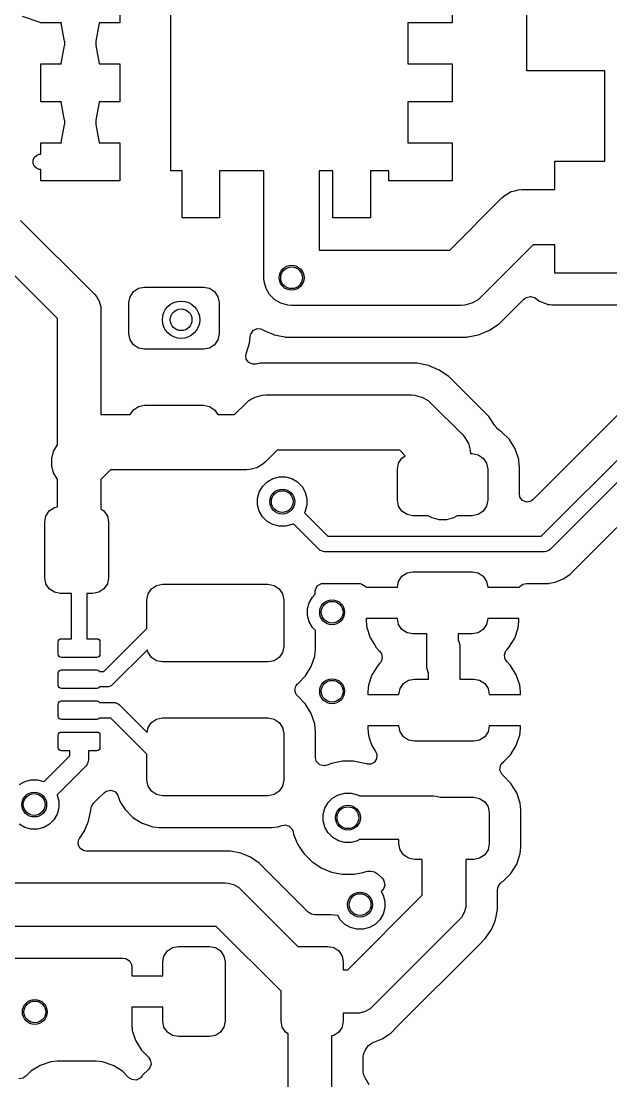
# Model space of a CAD drawing. Header units: inches. Extents: x -2.18 to 1.8, y 0.44 to 2.81.
# Drawn here: x 1.053 to 1.426, y 0.839 to 1.509 of the extents above; entities that cross this region are included whole.
import ezdxf

# ---------------------------------------------------------------- set-up
doc = ezdxf.new("R2010")
doc.units = ezdxf.units.IN
doc.header["$MEASUREMENT"] = 0
doc.layers.add('BLACK', color=250, linetype='CONTINUOUS')

msp = doc.modelspace()

# ---------------------------------------------------------------- linework, layer by layer
at = {"layer": 'BLACK', "linetype": 'CONTINUOUS'}
for p, q in [((1.14799, 1.41429), (1.14799, 1.57571)), ((1.37307, 1.4776), (1.37307, 1.5524)), ((1.11571, 1.53201), (1.11571, 1.50799)), ((1.32594, 1.53201), (1.32594, 1.50799)), ((1.06544, 1.50808), (1.0541, 1.51199)), ((1.06562, 1.50806), (1.06544, 1.50808)), ((1.06571, 1.50806), (1.06562, 1.50806)), ((1.06571, 1.50799), (1.06571, 1.50806)), ((1.07879, 1.50799), (1.06571, 1.50799)), ((1.07874, 1.50776), (1.07879, 1.50799)), ((1.08001, 1.50071), (1.07874, 1.50776)), ((1.10267, 1.50776), (1.10062, 1.49636)), ((1.11571, 1.50799), (1.10262, 1.50799)), ((1.10262, 1.50799), (1.10268, 1.50784)), ((1.10268, 1.50784), (1.10267, 1.50776)), ((1.32594, 1.50799), (1.29799, 1.50799)), ((1.29799, 1.50799), (1.29799, 1.48201)), ((1.0808, 1.49636), (1.08001, 1.50071)), ((1.08087, 1.49623), (1.0808, 1.49636)), ((1.08087, 1.49374), (1.08087, 1.49623)), ((1.10062, 1.49636), (1.10055, 1.49626)), ((1.10055, 1.49626), (1.10055, 1.49377)), ((1.07874, 1.48224), (1.0808, 1.49364)), ((1.0808, 1.49364), (1.08087, 1.49374)), ((1.10055, 1.49377), (1.10062, 1.49364)), ((1.10062, 1.49364), (1.10267, 1.48224)), ((1.06571, 1.45799), (1.06571, 1.48201)), ((1.06571, 1.48201), (1.0788, 1.48201)), ((1.07874, 1.48216), (1.07874, 1.48224)), ((1.0788, 1.48201), (1.07874, 1.48216)), ((1.10267, 1.48224), (1.10262, 1.48201)), ((1.10262, 1.48201), (1.11571, 1.48201)), ((1.11571, 1.48201), (1.11571, 1.45799)), ((1.29799, 1.48201), (1.32594, 1.48201)), ((1.32594, 1.48201), (1.32594, 1.45799)), ((1.4225, 1.4776), (1.37307, 1.4776)), ((1.4225, 1.42043), (1.4225, 1.4776)), ((1.07879, 1.45799), (1.06571, 1.45799)), ((1.07874, 1.45776), (1.07879, 1.45799)), ((1.08001, 1.45071), (1.07874, 1.45776)), ((1.10267, 1.45776), (1.10062, 1.44636)), ((1.11571, 1.45799), (1.10262, 1.45799)), ((1.10262, 1.45799), (1.10268, 1.45784)), ((1.10268, 1.45784), (1.10267, 1.45776)), ((1.32594, 1.45799), (1.29799, 1.45799)), ((1.29799, 1.45799), (1.29799, 1.43201)), ((1.0808, 1.44636), (1.08001, 1.45071)), ((1.07874, 1.43224), (1.0808, 1.44364)), ((1.08087, 1.44623), (1.0808, 1.44636)), ((1.0808, 1.44364), (1.08087, 1.44374)), ((1.08087, 1.44374), (1.08087, 1.44623)), ((1.10062, 1.44636), (1.10055, 1.44626)), ((1.10055, 1.44626), (1.10055, 1.44377)), ((1.10055, 1.44377), (1.10062, 1.44364)), ((1.10062, 1.44364), (1.10267, 1.43224)), ((1.06571, 1.42492), (1.06571, 1.43201)), ((1.06571, 1.43201), (1.0788, 1.43201)), ((1.07874, 1.43216), (1.07874, 1.43224)), ((1.0788, 1.43201), (1.07874, 1.43216)), ((1.10267, 1.43224), (1.10262, 1.43201)), ((1.10262, 1.43201), (1.11571, 1.43201)), ((1.11571, 1.43201), (1.11571, 1.40799)), ((1.29799, 1.43201), (1.32594, 1.43201)), ((1.32594, 1.43201), (1.32594, 1.40799)), ((1.06092, 1.42096), (1.06166, 1.42273)), ((1.06166, 1.42273), (1.06301, 1.42409)), ((1.06301, 1.42409), (1.06479, 1.42483)), ((1.06479, 1.42483), (1.06571, 1.42492)), ((1.06092, 1.41904), (1.06092, 1.42096)), ((1.06166, 1.41727), (1.06092, 1.41904)), ((1.06301, 1.41591), (1.06166, 1.41727)), ((1.06479, 1.41517), (1.06301, 1.41591)), ((1.06571, 1.41508), (1.06479, 1.41517)), ((1.06571, 1.40799), (1.06571, 1.41508)), ((1.39079, 1.4025), (1.39079, 1.42043)), ((1.39079, 1.42043), (1.4225, 1.42043)), ((1.15508, 1.41429), (1.14799, 1.41429)), ((1.15508, 1.38457), (1.15508, 1.41429)), ((1.20687, 1.41429), (1.1787, 1.41429)), ((1.1787, 1.41429), (1.1787, 1.38457)), ((1.20687, 1.34665), (1.20687, 1.41429)), ((1.25055, 1.41429), (1.24187, 1.41429)), ((1.24187, 1.41429), (1.24187, 1.36415)), ((1.25055, 1.38457), (1.25055, 1.41429)), ((1.28579, 1.41429), (1.27417, 1.41429)), ((1.27417, 1.41429), (1.27417, 1.38457)), ((1.28579, 1.40799), (1.28579, 1.41429)), ((1.11571, 1.40799), (1.06571, 1.40799)), ((1.32594, 1.40799), (1.28579, 1.40799)), ((1.3633, 1.40117), (1.36551, 1.40176)), ((1.36551, 1.40176), (1.36772, 1.40235)), ((1.36772, 1.40235), (1.37, 1.4025)), ((1.36772, 1.40235), (1.36772, 1.40235)), ((1.37, 1.4025), (1.39079, 1.4025)), ((1.3244, 1.36415), (1.35763, 1.39737)), ((1.35763, 1.39737), (1.35935, 1.39888)), ((1.35935, 1.39888), (1.3633, 1.40117)), ((1.35935, 1.39888), (1.35935, 1.39888)), ((1.05301, 1.38297), (1.09974, 1.33624)), ((1.1787, 1.38457), (1.15508, 1.38457)), ((1.27417, 1.38457), (1.25055, 1.38457)), ((1.24187, 1.36415), (1.3244, 1.36415)), ((1.37725, 1.3675), (1.34403, 1.33428)), ((1.39079, 1.3675), (1.37725, 1.3675)), ((1.39079, 1.34957), (1.39079, 1.3675)), ((1.07622, 1.32079), (1.03756, 1.35945)), ((1.48921, 1.34957), (1.39079, 1.34957)), ((1.20702, 1.34437), (1.20687, 1.34665)), ((1.2082, 1.33996), (1.20702, 1.34437)), ((1.09974, 1.33624), (1.10093, 1.33488)), ((1.10093, 1.33488), (1.10093, 1.33488)), ((1.10093, 1.33488), (1.10273, 1.33177)), ((1.12146, 1.33091), (1.12221, 1.33467)), ((1.12221, 1.33467), (1.12434, 1.33787)), ((1.12434, 1.33787), (1.12753, 1.34)), ((1.12753, 1.34), (1.1313, 1.34075)), ((1.1313, 1.34075), (1.1687, 1.34075)), ((1.1687, 1.34075), (1.17247, 1.34)), ((1.17247, 1.34), (1.17566, 1.33787)), ((1.17566, 1.33787), (1.17779, 1.33467)), ((1.17779, 1.33467), (1.17854, 1.33091)), ((1.21049, 1.336), (1.2082, 1.33996)), ((1.21372, 1.33277), (1.21049, 1.336)), ((1.37284, 1.33426), (1.37553, 1.33484)), ((1.37553, 1.33484), (1.37578, 1.33483)), ((1.37578, 1.33483), (1.37836, 1.33386)), ((1.10273, 1.33177), (1.10366, 1.32829)), ((1.10366, 1.32829), (1.10378, 1.3265)), ((1.12146, 1.31122), (1.12146, 1.33091)), ((1.17854, 1.33091), (1.17854, 1.31122)), ((1.21767, 1.33049), (1.21372, 1.33277)), ((1.22209, 1.3293), (1.21767, 1.33049)), ((1.22437, 1.32915), (1.22209, 1.3293)), ((1.33165, 1.32915), (1.22437, 1.32915)), ((1.33394, 1.3293), (1.33165, 1.32915)), ((1.33693, 1.3301), (1.33394, 1.3293)), ((1.33394, 1.3293), (1.33394, 1.3293)), ((1.33835, 1.33049), (1.33693, 1.3301)), ((1.34231, 1.33277), (1.33835, 1.33049)), ((1.34403, 1.33428), (1.34231, 1.33277)), ((1.34231, 1.33277), (1.34231, 1.33277)), ((1.35557, 1.31751), (1.37119, 1.33313)), ((1.37119, 1.33313), (1.3723, 1.33396)), ((1.3723, 1.33396), (1.37284, 1.33426)), ((1.37836, 1.33386), (1.38081, 1.33202)), ((1.38081, 1.33202), (1.38095, 1.33191)), ((1.38095, 1.33191), (1.38109, 1.33182)), ((1.38109, 1.33182), (1.38555, 1.33015)), ((1.38555, 1.33015), (1.38647, 1.32981)), ((1.38647, 1.32981), (1.38649, 1.3298)), ((1.38649, 1.3298), (1.38756, 1.32969)), ((1.38756, 1.32969), (1.38756, 1.32969)), ((1.38756, 1.32969), (1.38756, 1.32969)), ((1.38756, 1.32969), (1.38773, 1.32967)), ((1.38773, 1.32967), (1.38887, 1.32955)), ((1.38887, 1.32955), (1.38887, 1.32955)), ((1.38887, 1.32955), (1.38887, 1.32955)), ((1.38887, 1.32955), (1.38887, 1.32955)), ((1.38887, 1.32955), (1.49113, 1.32955)), ((1.10378, 1.3265), (1.10378, 1.2601)), ((1.07622, 1.24077), (1.07622, 1.32079)), ((1.20006, 1.31336), (1.20257, 1.31451)), ((1.20257, 1.31451), (1.20501, 1.31423)), ((1.20501, 1.31423), (1.20531, 1.31412)), ((1.34943, 1.3134), (1.35557, 1.31751)), ((1.12221, 1.30745), (1.12146, 1.31122)), ((1.17854, 1.31122), (1.17779, 1.30745)), ((1.19782, 1.30521), (1.19823, 1.30925)), ((1.19823, 1.30925), (1.19823, 1.30938)), ((1.19823, 1.30938), (1.19824, 1.30938)), ((1.19823, 1.30925), (1.19823, 1.30925)), ((1.19824, 1.30938), (1.19824, 1.30938)), ((1.19824, 1.30938), (1.19824, 1.30938)), ((1.19824, 1.30938), (1.19826, 1.30938)), ((1.19826, 1.30938), (1.19843, 1.31054)), ((1.19843, 1.31054), (1.19858, 1.31105)), ((1.19858, 1.31105), (1.20006, 1.31336)), ((1.20531, 1.31412), (1.20628, 1.31362)), ((1.20628, 1.31362), (1.2066, 1.3134)), ((1.2066, 1.3134), (1.2066, 1.3134)), ((1.2066, 1.3134), (1.2066, 1.3134)), ((1.2066, 1.3134), (1.2066, 1.3134)), ((1.2066, 1.3134), (1.2066, 1.3134)), ((1.2066, 1.3134), (1.2066, 1.3134)), ((1.2066, 1.3134), (1.20932, 1.31228)), ((1.20932, 1.31228), (1.21167, 1.3113)), ((1.21167, 1.3113), (1.21343, 1.31058)), ((1.21343, 1.31058), (1.22008, 1.30925)), ((1.22008, 1.30925), (1.22056, 1.30916)), ((1.22056, 1.30916), (1.22065, 1.30914)), ((1.22065, 1.30914), (1.22067, 1.30913)), ((1.22067, 1.30913), (1.33535, 1.30913)), ((1.33535, 1.30913), (1.33551, 1.30913)), ((1.33551, 1.30913), (1.33582, 1.30923)), ((1.33582, 1.30923), (1.3426, 1.31058)), ((1.3426, 1.31058), (1.34943, 1.3134)), ((1.12434, 1.30426), (1.12221, 1.30745)), ((1.12753, 1.30213), (1.12434, 1.30426)), ((1.1313, 1.30138), (1.12753, 1.30213)), ((1.1687, 1.30138), (1.1313, 1.30138)), ((1.17247, 1.30213), (1.1687, 1.30138)), ((1.17566, 1.30426), (1.17247, 1.30213)), ((1.17779, 1.30745), (1.17566, 1.30426)), ((1.19579, 1.29909), (1.19782, 1.30521)), ((1.19782, 1.30521), (1.19782, 1.30521)), ((1.19549, 1.29777), (1.19555, 1.2981)), ((1.19568, 1.29522), (1.19549, 1.29777)), ((1.19555, 1.2981), (1.19561, 1.29837)), ((1.19561, 1.29837), (1.19563, 1.29849)), ((1.19561, 1.29837), (1.19561, 1.29837)), ((1.19563, 1.29849), (1.19579, 1.29909)), ((1.19729, 1.29299), (1.19568, 1.29522)), ((1.19985, 1.29198), (1.19729, 1.29299)), ((1.20035, 1.29194), (1.19985, 1.29198)), ((1.20174, 1.29201), (1.20035, 1.29194)), ((1.20229, 1.29212), (1.20174, 1.29201)), ((1.20281, 1.29222), (1.20229, 1.29212)), ((1.20355, 1.29237), (1.20281, 1.29222)), ((1.2043, 1.29252), (1.20355, 1.29237)), ((1.21169, 1.29252), (1.2043, 1.29252)), ((1.2043, 1.29252), (1.2043, 1.29252)), ((1.3037, 1.29252), (1.21169, 1.29252)), ((1.31094, 1.29108), (1.3037, 1.29252)), ((1.3037, 1.29252), (1.3037, 1.29252)), ((1.3037, 1.29252), (1.3037, 1.29252)), ((1.31777, 1.28825), (1.31094, 1.29108)), ((1.31094, 1.29108), (1.31094, 1.29108)), ((1.32392, 1.28414), (1.31777, 1.28825)), ((1.31777, 1.28825), (1.31777, 1.28825)), ((1.34914, 1.25892), (1.32392, 1.28414)), ((1.32392, 1.28414), (1.32392, 1.28414)), ((1.18834, 1.2601), (1.19562, 1.26737)), ((1.19562, 1.26737), (1.19734, 1.26888)), ((1.19734, 1.26888), (1.19843, 1.26952)), ((1.19843, 1.26952), (1.2013, 1.27117)), ((1.2013, 1.27117), (1.20571, 1.27235)), ((1.20571, 1.27235), (1.20799, 1.2725)), ((1.20799, 1.2725), (1.3, 1.2725)), ((1.3, 1.2725), (1.30228, 1.27235)), ((1.30228, 1.27235), (1.30228, 1.27235)), ((1.30228, 1.27235), (1.30427, 1.27182)), ((1.30427, 1.27182), (1.3067, 1.27117)), ((1.3067, 1.27117), (1.31065, 1.26888)), ((1.31065, 1.26888), (1.31065, 1.26888)), ((1.31065, 1.26888), (1.31237, 1.26737)), ((1.31237, 1.26737), (1.33237, 1.24737)), ((1.12236, 1.2601), (1.12434, 1.26306)), ((1.12434, 1.26306), (1.12753, 1.2652)), ((1.12753, 1.2652), (1.1313, 1.26594)), ((1.1313, 1.26594), (1.1687, 1.26594)), ((1.1687, 1.26594), (1.17247, 1.2652)), ((1.17247, 1.2652), (1.17566, 1.26306)), ((1.17566, 1.26306), (1.17764, 1.2601)), ((1.4353, 1.26445), (1.37724, 1.20639)), ((1.10378, 1.2601), (1.12236, 1.2601)), ((1.17764, 1.2601), (1.18834, 1.2601)), ((1.35277, 1.25348), (1.34914, 1.25892)), ((1.34914, 1.25892), (1.34914, 1.25892)), ((1.34914, 1.25892), (1.34914, 1.25892)), ((1.34914, 1.25892), (1.34914, 1.25892)), ((1.33237, 1.24737), (1.33388, 1.24565)), ((1.35317, 1.2529), (1.35277, 1.25348)), ((1.35325, 1.25277), (1.35317, 1.2529)), ((1.35333, 1.25263), (1.35325, 1.25277)), ((1.35325, 1.25277), (1.35325, 1.25277)), ((1.35325, 1.25277), (1.35325, 1.25277)), ((1.35389, 1.25188), (1.35333, 1.25263)), ((1.35467, 1.25102), (1.35389, 1.25188)), ((1.35477, 1.2509), (1.35467, 1.25102)), ((1.35584, 1.25001), (1.35477, 1.2509)), ((1.35719, 1.24917), (1.35584, 1.25001)), ((1.36213, 1.24424), (1.35719, 1.24917)), ((1.35719, 1.24917), (1.35719, 1.24917)), ((1.35719, 1.24917), (1.35719, 1.24917)), ((1.38231, 1.18315), (1.44772, 1.24856)), ((1.07383, 1.2367), (1.07612, 1.24065)), ((1.07612, 1.24065), (1.07622, 1.24077)), ((1.33388, 1.24565), (1.33388, 1.24565)), ((1.33388, 1.24565), (1.33575, 1.24241)), ((1.33575, 1.24241), (1.33617, 1.2417)), ((1.33617, 1.2417), (1.33729, 1.2375)), ((1.36579, 1.2383), (1.36213, 1.24424)), ((1.07265, 1.23228), (1.07383, 1.2367)), ((1.21524, 1.2375), (1.20796, 1.23022)), ((1.29275, 1.2375), (1.21524, 1.2375)), ((1.29629, 1.23396), (1.29275, 1.2375)), ((1.29418, 1.23255), (1.29629, 1.23396)), ((1.33729, 1.2375), (1.33735, 1.23728)), ((1.33735, 1.23728), (1.33747, 1.23543)), ((1.33747, 1.23543), (1.33854, 1.23543)), ((1.33854, 1.23543), (1.34231, 1.23468)), ((1.34231, 1.23468), (1.3455, 1.23255)), ((1.36799, 1.23167), (1.36579, 1.2383)), ((1.45324, 1.24016), (1.38783, 1.17475)), ((1.07265, 1.22772), (1.07265, 1.23228)), ((1.07383, 1.2233), (1.07265, 1.22772)), ((1.20624, 1.22871), (1.20229, 1.22643)), ((1.20796, 1.23022), (1.20624, 1.22872)), ((1.20624, 1.22872), (1.20624, 1.22871)), ((1.2913, 1.22559), (1.29205, 1.22936)), ((1.29205, 1.22936), (1.29418, 1.23255)), ((1.3455, 1.23255), (1.34764, 1.22936)), ((1.34764, 1.22936), (1.34839, 1.22559)), ((1.36839, 1.22773), (1.36799, 1.23167)), ((1.36841, 1.22758), (1.36839, 1.22773)), ((1.36841, 1.20991), (1.36841, 1.22758)), ((1.36841, 1.22758), (1.36841, 1.22758)), ((1.07612, 1.21935), (1.07383, 1.2233)), ((1.10985, 1.2251), (1.10378, 1.21903)), ((1.15, 1.2251), (1.10985, 1.2251)), ((1.19559, 1.2251), (1.15, 1.2251)), ((1.19787, 1.22525), (1.19559, 1.2251)), ((1.20057, 1.22597), (1.19787, 1.22525)), ((1.19787, 1.22525), (1.19787, 1.22525)), ((1.20229, 1.22643), (1.20057, 1.22597)), ((1.21244, 1.21955), (1.21641, 1.22061)), ((1.21641, 1.22061), (1.22052, 1.22061)), ((1.22052, 1.22061), (1.22449, 1.21955)), ((1.2913, 1.20591), (1.2913, 1.22559)), ((1.34839, 1.22559), (1.34839, 1.20591)), ((1.07622, 1.21924), (1.07612, 1.21935)), ((1.07622, 1.2016), (1.07622, 1.21924)), ((1.10378, 1.21903), (1.10378, 1.20038)), ((1.20392, 1.21103), (1.20597, 1.21459)), ((1.20597, 1.21459), (1.20888, 1.21749)), ((1.20888, 1.21749), (1.21244, 1.21955)), ((1.22449, 1.21955), (1.22805, 1.21749)), ((1.22805, 1.21749), (1.23096, 1.21459)), ((1.23096, 1.21459), (1.23301, 1.21103)), ((1.20285, 1.20706), (1.20392, 1.21103)), ((1.20285, 1.20294), (1.20285, 1.20706)), ((1.23301, 1.21103), (1.23408, 1.20706)), ((1.23408, 1.20706), (1.23408, 1.20294)), ((1.36871, 1.2082), (1.36841, 1.20991)), ((1.36874, 1.20812), (1.36871, 1.2082)), ((1.36882, 1.20792), (1.36874, 1.20812)), ((1.37047, 1.20572), (1.36882, 1.20792)), ((1.07113, 1.19909), (1.07432, 1.20122)), ((1.07432, 1.20122), (1.07622, 1.2016)), ((1.10378, 1.20038), (1.10572, 1.19909)), ((1.20392, 1.19897), (1.20285, 1.20294)), ((1.23408, 1.20294), (1.23301, 1.19897)), ((1.29205, 1.20214), (1.2913, 1.20591)), ((1.29418, 1.19895), (1.29205, 1.20214)), ((1.34764, 1.20214), (1.3455, 1.19895)), ((1.34839, 1.20591), (1.34764, 1.20214)), ((1.37304, 1.20475), (1.37047, 1.20572)), ((1.37573, 1.20534), (1.37304, 1.20475)), ((1.37612, 1.20555), (1.37573, 1.20534)), ((1.37724, 1.20639), (1.37612, 1.20555)), ((1.06825, 1.19213), (1.069, 1.19589)), ((1.069, 1.19589), (1.07113, 1.19909)), ((1.10572, 1.19909), (1.10785, 1.19589)), ((1.10785, 1.19589), (1.1086, 1.19213)), ((1.20597, 1.19541), (1.20392, 1.19897)), ((1.20888, 1.19251), (1.20597, 1.19541)), ((1.23301, 1.19897), (1.23244, 1.19798)), ((1.23244, 1.19798), (1.24727, 1.18315)), ((1.29738, 1.19681), (1.29418, 1.19895)), ((1.30114, 1.19606), (1.29738, 1.19681)), ((1.31084, 1.19606), (1.30114, 1.19606)), ((1.3133, 1.19464), (1.31084, 1.19606)), ((1.31772, 1.19346), (1.3133, 1.19464)), ((1.3267, 1.19464), (1.32228, 1.19346)), ((1.32916, 1.19606), (1.3267, 1.19464)), ((1.33854, 1.19606), (1.32916, 1.19606)), ((1.34231, 1.19681), (1.33854, 1.19606)), ((1.3455, 1.19895), (1.34231, 1.19681)), ((1.06825, 1.15669), (1.06825, 1.19213)), ((1.1086, 1.19213), (1.1086, 1.15669)), ((1.21244, 1.19045), (1.20888, 1.19251)), ((1.21641, 1.18939), (1.21244, 1.19045)), ((1.22052, 1.18939), (1.21641, 1.18939)), ((1.22449, 1.19045), (1.22052, 1.18939)), ((1.22548, 1.19102), (1.22449, 1.19045)), ((1.24176, 1.17475), (1.22548, 1.19102)), ((1.32228, 1.19346), (1.31772, 1.19346)), ((1.40025, 1.15886), (1.43, 1.1886)), ((1.24727, 1.18315), (1.38231, 1.18315)), ((1.2425, 1.17414), (1.24176, 1.17475)), ((1.24337, 1.17378), (1.2425, 1.17414)), ((1.2425, 1.17414), (1.2425, 1.17414)), ((1.24428, 1.1734), (1.24337, 1.17378)), ((1.24524, 1.17331), (1.24428, 1.1734)), ((1.24428, 1.1734), (1.24428, 1.1734)), ((1.38531, 1.1734), (1.38435, 1.17331)), ((1.38598, 1.17368), (1.38531, 1.1734)), ((1.38531, 1.1734), (1.38531, 1.1734)), ((1.38708, 1.17414), (1.38598, 1.17368)), ((1.38783, 1.17475), (1.38708, 1.17414)), ((1.38708, 1.17414), (1.38708, 1.17414)), ((1.38435, 1.17331), (1.24524, 1.17331)), ((1.29738, 1.15988), (1.30114, 1.16063)), ((1.30114, 1.16063), (1.33854, 1.16063)), ((1.33854, 1.16063), (1.34231, 1.15988)), ((1.069, 1.15293), (1.06825, 1.15669)), ((1.1086, 1.15669), (1.10785, 1.15293)), ((1.24339, 1.15312), (1.24467, 1.15329)), ((1.24467, 1.15329), (1.26639, 1.15329)), ((1.26639, 1.15329), (1.26777, 1.15309)), ((1.2913, 1.15079), (1.29205, 1.15455)), ((1.29205, 1.15455), (1.29418, 1.15775)), ((1.29418, 1.15775), (1.29738, 1.15988)), ((1.34231, 1.15988), (1.3455, 1.15775)), ((1.3455, 1.15775), (1.34764, 1.15455)), ((1.34764, 1.15455), (1.34839, 1.15079)), ((1.37067, 1.15269), (1.37301, 1.15329)), ((1.37301, 1.15329), (1.38697, 1.15329)), ((1.38697, 1.15329), (1.38728, 1.15338)), ((1.38728, 1.15338), (1.38876, 1.15368)), ((1.38876, 1.15368), (1.39163, 1.15425)), ((1.39163, 1.15425), (1.39616, 1.15613)), ((1.39616, 1.15613), (1.40025, 1.15886)), ((1.07113, 1.14973), (1.069, 1.15293)), ((1.07432, 1.1476), (1.07113, 1.14973)), ((1.07809, 1.14685), (1.07432, 1.1476)), ((1.08508, 1.14685), (1.07809, 1.14685)), ((1.08508, 1.11827), (1.08508, 1.14685)), ((1.09876, 1.14685), (1.09492, 1.14685)), ((1.09492, 1.14685), (1.09492, 1.11827)), ((1.10253, 1.1476), (1.09876, 1.14685)), ((1.10572, 1.14973), (1.10253, 1.1476)), ((1.10785, 1.15293), (1.10572, 1.14973)), ((1.13283, 1.14291), (1.13358, 1.14668)), ((1.13358, 1.14668), (1.13572, 1.14987)), ((1.13572, 1.14987), (1.13891, 1.15201)), ((1.13891, 1.15201), (1.14268, 1.15276)), ((1.14268, 1.15276), (1.20961, 1.15276)), ((1.20961, 1.15276), (1.21337, 1.15201)), ((1.21337, 1.15201), (1.21657, 1.14987)), ((1.21657, 1.14987), (1.2187, 1.14668)), ((1.2187, 1.14668), (1.21945, 1.14291)), ((1.23923, 1.14721), (1.23929, 1.1486)), ((1.23932, 1.1464), (1.23923, 1.14721)), ((1.23929, 1.1486), (1.2394, 1.14917)), ((1.2394, 1.14917), (1.24064, 1.15162)), ((1.24064, 1.15162), (1.24292, 1.15299)), ((1.24292, 1.15299), (1.24339, 1.15312)), ((1.26777, 1.15309), (1.26876, 1.1528)), ((1.26876, 1.1528), (1.27084, 1.15157)), ((1.27084, 1.15157), (1.27161, 1.15079)), ((1.27161, 1.15079), (1.2913, 1.15079)), ((1.34839, 1.15079), (1.36807, 1.15079)), ((1.36807, 1.15079), (1.36864, 1.15136)), ((1.36807, 1.15079), (1.36807, 1.15079)), ((1.36864, 1.15136), (1.36976, 1.15219)), ((1.36976, 1.15219), (1.37067, 1.15269)), ((1.13283, 1.12479), (1.13283, 1.14291)), ((1.21945, 1.14291), (1.21945, 1.11339)), ((1.23439, 1.13706), (1.23545, 1.14103)), ((1.23545, 1.14103), (1.23751, 1.14459)), ((1.23751, 1.14459), (1.23932, 1.1464)), ((1.23439, 1.13294), (1.23439, 1.13706)), ((1.23545, 1.12897), (1.23439, 1.13294)), ((1.23751, 1.12541), (1.23545, 1.12897)), ((1.2913, 1.1311), (1.27161, 1.1311)), ((1.27161, 1.1311), (1.27161, 1.12913)), ((1.27161, 1.12913), (1.27203, 1.12509)), ((1.29205, 1.12734), (1.2913, 1.1311)), ((1.29418, 1.12414), (1.29205, 1.12734)), ((1.34764, 1.12734), (1.3455, 1.12414)), ((1.34839, 1.1311), (1.34764, 1.12734)), ((1.36807, 1.1311), (1.34839, 1.1311)), ((1.36766, 1.12509), (1.36807, 1.12913)), ((1.36807, 1.12913), (1.36807, 1.1311)), ((1.36807, 1.12913), (1.36807, 1.12913)), ((1.10564, 1.0976), (1.13283, 1.12479)), ((1.23947, 1.12345), (1.23751, 1.12541)), ((1.23947, 1.1114), (1.23947, 1.12345)), ((1.27203, 1.12509), (1.27203, 1.12509)), ((1.27203, 1.12509), (1.27203, 1.12509)), ((1.27203, 1.12509), (1.27238, 1.12403)), ((1.27238, 1.12403), (1.27413, 1.11876)), ((1.29738, 1.12201), (1.29418, 1.12414)), ((1.30114, 1.12126), (1.29738, 1.12201)), ((1.31, 1.12126), (1.30114, 1.12126)), ((1.31, 1.11715), (1.31, 1.12126)), ((1.33854, 1.12126), (1.32969, 1.12126)), ((1.32969, 1.12126), (1.32969, 1.11715)), ((1.34231, 1.12201), (1.33854, 1.12126)), ((1.3455, 1.12414), (1.34231, 1.12201)), ((1.36549, 1.11854), (1.36766, 1.12509)), ((1.36766, 1.12509), (1.36766, 1.12509)), ((1.07681, 1.1163), (1.07696, 1.11705)), ((1.07681, 1.10843), (1.07681, 1.1163)), ((1.07696, 1.11705), (1.07739, 1.11769)), ((1.07739, 1.11769), (1.07803, 1.11812)), ((1.07803, 1.11812), (1.07878, 1.11827)), ((1.07878, 1.11827), (1.08508, 1.11827)), ((1.09492, 1.11827), (1.10122, 1.11827)), ((1.10122, 1.11827), (1.10197, 1.11812)), ((1.10197, 1.11812), (1.10261, 1.11769)), ((1.10261, 1.11769), (1.10304, 1.11705)), ((1.10304, 1.11705), (1.10319, 1.1163)), ((1.10319, 1.1163), (1.10319, 1.10843)), ((1.21945, 1.11339), (1.2187, 1.10962)), ((1.27413, 1.11876), (1.2742, 1.11854)), ((1.2742, 1.11854), (1.2742, 1.11854)), ((1.2742, 1.11854), (1.27694, 1.1141)), ((1.27694, 1.1141), (1.27782, 1.11266)), ((1.31, 1.09988), (1.31, 1.11715)), ((1.32969, 1.11715), (1.33007, 1.11644)), ((1.33007, 1.11644), (1.33067, 1.1141)), ((1.33067, 1.1141), (1.33067, 1.09272)), ((1.36186, 1.11266), (1.36549, 1.11854)), ((1.36549, 1.11854), (1.36549, 1.11854)), ((1.07696, 1.10767), (1.07681, 1.10843)), ((1.07739, 1.10703), (1.07696, 1.10767)), ((1.07803, 1.10661), (1.07739, 1.10703)), ((1.07878, 1.10646), (1.07803, 1.10661)), ((1.10122, 1.10646), (1.07878, 1.10646)), ((1.10197, 1.10661), (1.10122, 1.10646)), ((1.10261, 1.10703), (1.10197, 1.10661)), ((1.10304, 1.10767), (1.10261, 1.10703)), ((1.10319, 1.10843), (1.10304, 1.10767)), ((1.13325, 1.11129), (1.11116, 1.0892)), ((1.13358, 1.10962), (1.13325, 1.11129)), ((1.13572, 1.10643), (1.13358, 1.10962)), ((1.13891, 1.10429), (1.13572, 1.10643)), ((1.21657, 1.10643), (1.21337, 1.10429)), ((1.2187, 1.10962), (1.21657, 1.10643)), ((1.23685, 1.10068), (1.23905, 1.10731)), ((1.23905, 1.10731), (1.23947, 1.1114)), ((1.27782, 1.11266), (1.28004, 1.11044)), ((1.28004, 1.11044), (1.28087, 1.10933)), ((1.28087, 1.10933), (1.28117, 1.10879)), ((1.28117, 1.10879), (1.28175, 1.1061)), ((1.35892, 1.10794), (1.35968, 1.11023)), ((1.35892, 1.10787), (1.35892, 1.10794)), ((1.3595, 1.10518), (1.35892, 1.10787)), ((1.35968, 1.11023), (1.35985, 1.11049)), ((1.35985, 1.11049), (1.3605, 1.1113)), ((1.3605, 1.1113), (1.36186, 1.11266)), ((1.14268, 1.10354), (1.13891, 1.10429)), ((1.20961, 1.10354), (1.14268, 1.10354)), ((1.21337, 1.10429), (1.20961, 1.10354)), ((1.23319, 1.09474), (1.23685, 1.10068)), ((1.27881, 1.10131), (1.27571, 1.09629)), ((1.28017, 1.10267), (1.27881, 1.10131)), ((1.27881, 1.10131), (1.27881, 1.10131)), ((1.28082, 1.10349), (1.28017, 1.10267)), ((1.28099, 1.10374), (1.28082, 1.10349)), ((1.28175, 1.10603), (1.28099, 1.10374)), ((1.28175, 1.1061), (1.28175, 1.10603)), ((1.3106, 1.09754), (1.31, 1.09988)), ((1.35951, 1.10517), (1.3595, 1.10518)), ((1.3598, 1.10464), (1.35951, 1.10517)), ((1.36063, 1.10353), (1.3598, 1.10464)), ((1.36285, 1.10131), (1.36063, 1.10353)), ((1.36647, 1.09544), (1.36285, 1.10131)), ((1.07681, 1.09661), (1.07696, 1.09737)), ((1.07681, 1.08874), (1.07681, 1.09661)), ((1.07696, 1.09737), (1.07739, 1.09801)), ((1.07739, 1.09801), (1.07803, 1.09843)), ((1.07803, 1.09843), (1.07878, 1.09858)), ((1.07878, 1.09858), (1.10122, 1.09858)), ((1.10122, 1.09858), (1.10197, 1.09843)), ((1.10197, 1.09843), (1.10261, 1.09801)), ((1.10261, 1.09801), (1.10288, 1.0976)), ((1.10288, 1.0976), (1.10564, 1.0976)), ((1.22825, 1.0898), (1.23319, 1.09474)), ((1.27518, 1.09544), (1.27301, 1.08889)), ((1.27571, 1.09629), (1.27518, 1.09544)), ((1.27518, 1.09544), (1.27518, 1.09544)), ((1.31098, 1.09683), (1.3106, 1.09754)), ((1.31098, 1.09272), (1.31098, 1.09683)), ((1.36864, 1.08889), (1.36647, 1.09544)), ((1.36647, 1.09544), (1.36647, 1.09544)), ((1.07696, 1.08799), (1.07681, 1.08874)), ((1.07739, 1.08735), (1.07696, 1.08799)), ((1.07803, 1.08692), (1.07739, 1.08735)), ((1.07878, 1.08677), (1.07803, 1.08692)), ((1.10122, 1.08677), (1.07878, 1.08677)), ((1.10197, 1.08692), (1.10122, 1.08677)), ((1.10261, 1.08735), (1.10197, 1.08692)), ((1.10288, 1.08776), (1.10261, 1.08735)), ((1.10768, 1.08776), (1.10288, 1.08776)), ((1.10864, 1.08785), (1.10768, 1.08776)), ((1.10916, 1.08807), (1.10864, 1.08785)), ((1.10864, 1.08785), (1.10864, 1.08785)), ((1.11041, 1.08859), (1.10916, 1.08807)), ((1.11116, 1.0892), (1.11041, 1.08859)), ((1.11041, 1.08859), (1.11041, 1.08859)), ((1.22646, 1.08562), (1.22711, 1.08829)), ((1.22711, 1.08829), (1.2273, 1.08862)), ((1.2273, 1.08862), (1.22807, 1.08962)), ((1.22807, 1.08962), (1.22825, 1.0898)), ((1.22825, 1.0898), (1.22825, 1.0898)), ((1.27301, 1.08889), (1.2726, 1.08484)), ((1.27301, 1.08889), (1.27301, 1.08889)), ((1.29228, 1.08287), (1.29303, 1.08664)), ((1.29303, 1.08664), (1.29517, 1.08983)), ((1.29517, 1.08983), (1.29836, 1.09197)), ((1.29836, 1.09197), (1.30213, 1.09272)), ((1.30213, 1.09272), (1.31098, 1.09272)), ((1.33067, 1.09272), (1.33953, 1.09272)), ((1.33953, 1.09272), (1.34329, 1.09197)), ((1.34329, 1.09197), (1.34649, 1.08983)), ((1.34649, 1.08983), (1.34862, 1.08664)), ((1.34862, 1.08664), (1.34937, 1.08287)), ((1.36906, 1.08484), (1.36864, 1.08889)), ((1.22735, 1.08302), (1.22646, 1.08562)), ((1.22755, 1.08274), (1.22735, 1.08302)), ((1.22774, 1.08247), (1.22755, 1.08274)), ((1.22827, 1.08184), (1.22774, 1.08247)), ((1.23319, 1.07692), (1.22827, 1.08184)), ((1.2726, 1.08484), (1.2726, 1.08484)), ((1.2726, 1.08484), (1.2726, 1.08484)), ((1.2726, 1.08484), (1.2726, 1.08287)), ((1.2726, 1.08287), (1.29228, 1.08287)), ((1.34937, 1.08287), (1.36906, 1.08287)), ((1.36906, 1.08287), (1.36906, 1.08484)), ((1.36906, 1.08484), (1.36906, 1.08484)), ((1.07681, 1.07693), (1.07696, 1.07768)), ((1.07681, 1.06906), (1.07681, 1.07693)), ((1.07696, 1.07768), (1.07739, 1.07832)), ((1.07739, 1.07832), (1.07803, 1.07875)), ((1.07803, 1.07875), (1.07878, 1.0789)), ((1.07878, 1.0789), (1.10122, 1.0789)), ((1.10122, 1.0789), (1.10197, 1.07875)), ((1.10197, 1.07875), (1.10261, 1.07832)), ((1.10261, 1.07832), (1.10288, 1.07791)), ((1.10288, 1.07791), (1.11201, 1.07791)), ((1.11201, 1.07791), (1.11297, 1.07782)), ((1.11297, 1.07782), (1.11297, 1.07782)), ((1.11297, 1.07782), (1.1133, 1.07768)), ((1.1133, 1.07768), (1.11474, 1.07708)), ((1.11474, 1.07708), (1.11474, 1.07708)), ((1.11474, 1.07708), (1.11549, 1.07647)), ((1.11549, 1.07647), (1.13298, 1.05898)), ((1.23685, 1.07097), (1.23319, 1.07692)), ((1.07696, 1.0683), (1.07681, 1.06906)), ((1.07739, 1.06766), (1.07696, 1.0683)), ((1.07803, 1.06724), (1.07739, 1.06766)), ((1.07878, 1.06709), (1.07803, 1.06724)), ((1.10122, 1.06709), (1.07878, 1.06709)), ((1.10197, 1.06724), (1.10122, 1.06709)), ((1.10261, 1.06766), (1.10197, 1.06724)), ((1.10288, 1.06807), (1.10261, 1.06766)), ((1.10997, 1.06807), (1.10288, 1.06807)), ((1.13283, 1.04521), (1.10997, 1.06807)), ((1.13572, 1.06523), (1.13891, 1.06736)), ((1.13891, 1.06736), (1.14268, 1.06811)), ((1.14268, 1.06811), (1.20961, 1.06811)), ((1.20961, 1.06811), (1.21337, 1.06736)), ((1.21337, 1.06736), (1.21657, 1.06523)), ((1.23905, 1.06435), (1.23685, 1.07097)), ((1.13298, 1.05898), (1.13358, 1.06203)), ((1.13358, 1.06203), (1.13572, 1.06523)), ((1.21657, 1.06523), (1.2187, 1.06203)), ((1.2187, 1.06203), (1.21945, 1.05827)), ((1.23937, 1.06122), (1.23905, 1.06435)), ((1.23947, 1.06026), (1.23937, 1.06122)), ((1.23947, 1.0429), (1.23947, 1.06026)), ((1.23947, 1.06026), (1.23947, 1.06026)), ((1.23947, 1.06026), (1.23947, 1.06026)), ((1.29228, 1.06319), (1.2726, 1.06319)), ((1.2726, 1.06319), (1.2726, 1.06122)), ((1.2726, 1.06122), (1.27301, 1.05723)), ((1.29303, 1.05942), (1.29228, 1.06319)), ((1.29517, 1.05623), (1.29303, 1.05942)), ((1.34862, 1.05942), (1.34649, 1.05623)), ((1.34937, 1.06319), (1.34862, 1.05942)), ((1.36906, 1.06319), (1.34937, 1.06319)), ((1.36864, 1.05718), (1.36906, 1.06122)), ((1.36906, 1.06122), (1.36906, 1.06319)), ((1.36906, 1.06122), (1.36906, 1.06122)), ((1.07681, 1.05724), (1.07696, 1.058)), ((1.07681, 1.04937), (1.07681, 1.05724)), ((1.07696, 1.058), (1.07739, 1.05864)), ((1.07739, 1.05864), (1.07803, 1.05906)), ((1.07803, 1.05906), (1.07878, 1.05921)), ((1.07878, 1.05921), (1.10122, 1.05921)), ((1.10122, 1.05921), (1.10197, 1.05906)), ((1.10197, 1.05906), (1.10261, 1.05864)), ((1.10261, 1.05864), (1.10304, 1.058)), ((1.10304, 1.058), (1.10319, 1.05724)), ((1.10319, 1.05724), (1.10319, 1.04937)), ((1.21945, 1.05827), (1.21945, 1.02874)), ((1.27301, 1.05723), (1.27301, 1.05718)), ((1.27301, 1.05718), (1.27373, 1.055)), ((1.27373, 1.055), (1.27518, 1.05063)), ((1.29836, 1.0541), (1.29517, 1.05623)), ((1.30213, 1.05335), (1.29836, 1.0541)), ((1.33953, 1.05335), (1.30213, 1.05335)), ((1.34329, 1.0541), (1.33953, 1.05335)), ((1.34649, 1.05623), (1.34329, 1.0541)), ((1.36647, 1.05063), (1.36751, 1.05375)), ((1.36751, 1.05375), (1.36864, 1.05718)), ((1.36864, 1.05718), (1.36864, 1.05718)), ((1.07696, 1.04862), (1.07681, 1.04937)), ((1.07739, 1.04798), (1.07696, 1.04862)), ((1.07803, 1.04755), (1.07739, 1.04798)), ((1.07878, 1.0474), (1.07803, 1.04755)), ((1.08409, 1.0474), (1.07878, 1.0474)), ((1.08409, 1.04416), (1.08409, 1.0474)), ((1.10122, 1.0474), (1.09591, 1.0474)), ((1.09591, 1.0474), (1.09591, 1.04171)), ((1.10197, 1.04755), (1.10122, 1.0474)), ((1.10261, 1.04798), (1.10197, 1.04755)), ((1.10304, 1.04862), (1.10261, 1.04798)), ((1.10319, 1.04937), (1.10304, 1.04862)), ((1.27518, 1.05063), (1.27518, 1.05063)), ((1.27518, 1.05063), (1.27518, 1.05063)), ((1.27518, 1.05063), (1.27752, 1.04684)), ((1.27752, 1.04684), (1.27807, 1.04557)), ((1.36285, 1.04475), (1.36647, 1.05063)), ((1.36647, 1.05063), (1.36647, 1.05063)), ((1.06773, 1.02779), (1.08409, 1.04416)), ((1.09549, 1.03983), (1.09491, 1.03843)), ((1.09579, 1.04056), (1.09549, 1.03983)), ((1.09591, 1.04171), (1.09579, 1.04056)), ((1.13283, 1.02874), (1.13283, 1.04521)), ((1.24015, 1.04041), (1.23947, 1.0429)), ((1.24026, 1.04024), (1.24015, 1.04041)), ((1.24227, 1.03836), (1.24026, 1.04024)), ((1.24957, 1.03939), (1.24687, 1.03827)), ((1.25648, 1.04077), (1.24957, 1.03939)), ((1.24957, 1.03939), (1.24957, 1.03939)), ((1.24957, 1.03939), (1.24957, 1.03939)), ((1.26352, 1.04077), (1.25648, 1.04077)), ((1.25648, 1.04077), (1.25648, 1.04077)), ((1.25648, 1.04077), (1.25648, 1.04077)), ((1.27043, 1.03939), (1.26352, 1.04077)), ((1.26352, 1.04077), (1.26352, 1.04077)), ((1.26352, 1.04077), (1.26352, 1.04077)), ((1.27053, 1.03935), (1.27043, 1.03939)), ((1.27043, 1.03939), (1.27043, 1.03939)), ((1.27043, 1.03939), (1.27043, 1.03939)), ((1.27043, 1.03939), (1.27043, 1.03939)), ((1.27043, 1.03939), (1.27043, 1.03939)), ((1.27043, 1.03939), (1.27043, 1.03939)), ((1.27144, 1.03908), (1.27053, 1.03935)), ((1.27661, 1.03998), (1.27448, 1.03895)), ((1.27663, 1.04), (1.27661, 1.03998)), ((1.27816, 1.04229), (1.27663, 1.04)), ((1.27663, 1.04), (1.27663, 1.04)), ((1.27807, 1.04557), (1.27821, 1.04504)), ((1.27821, 1.04504), (1.27816, 1.04229)), ((1.35652, 1.03794), (1.3578, 1.03968)), ((1.3578, 1.03968), (1.35858, 1.04035)), ((1.35858, 1.04035), (1.35863, 1.04048)), ((1.35863, 1.04048), (1.35902, 1.04092)), ((1.35902, 1.04092), (1.36079, 1.0427)), ((1.36079, 1.0427), (1.36285, 1.04475)), ((1.09418, 1.03754), (1.07608, 1.01944)), ((1.09491, 1.03843), (1.09418, 1.03754)), ((1.24498, 1.03787), (1.24227, 1.03836)), ((1.24522, 1.0379), (1.24498, 1.03787)), ((1.24552, 1.03793), (1.24522, 1.0379)), ((1.24687, 1.03827), (1.24552, 1.03793)), ((1.27178, 1.03901), (1.27144, 1.03908)), ((1.27232, 1.0389), (1.27178, 1.03901)), ((1.27427, 1.03891), (1.27232, 1.0389)), ((1.27448, 1.03895), (1.27427, 1.03891)), ((1.35612, 1.03508), (1.35647, 1.03781)), ((1.35731, 1.0326), (1.35612, 1.03508)), ((1.35647, 1.03781), (1.35652, 1.03794)), ((1.35779, 1.03207), (1.35731, 1.0326)), ((1.05235, 1.026), (1.05557, 1.02786)), ((1.05557, 1.02786), (1.05954, 1.02892)), ((1.05954, 1.02892), (1.06365, 1.02892)), ((1.06365, 1.02892), (1.06762, 1.02786)), ((1.06762, 1.02786), (1.06773, 1.02779)), ((1.13358, 1.02497), (1.13283, 1.02874)), ((1.21945, 1.02874), (1.2187, 1.02497)), ((1.35797, 1.03187), (1.35779, 1.03207)), ((1.35814, 1.03169), (1.35797, 1.03187)), ((1.35817, 1.03166), (1.35814, 1.03169)), ((1.35818, 1.03165), (1.35817, 1.03166)), ((1.36311, 1.02672), (1.35818, 1.03165)), ((1.35818, 1.03165), (1.35818, 1.03165)), ((1.36678, 1.02078), (1.36311, 1.02672)), ((1.07608, 1.01944), (1.07614, 1.01933)), ((1.07614, 1.01933), (1.07721, 1.01536)), ((1.10235, 1.0174), (1.10574, 1.02079)), ((1.10574, 1.02079), (1.10685, 1.02162)), ((1.10685, 1.02162), (1.10733, 1.02188)), ((1.10733, 1.02188), (1.11002, 1.02247)), ((1.11002, 1.02247), (1.1126, 1.02151)), ((1.1126, 1.02151), (1.11271, 1.02142)), ((1.11271, 1.02142), (1.11411, 1.01978)), ((1.11411, 1.01978), (1.11414, 1.01972)), ((1.11414, 1.01972), (1.11445, 1.01899)), ((1.13572, 1.02178), (1.13358, 1.02497)), ((1.13891, 1.01965), (1.13572, 1.02178)), ((1.14268, 1.0189), (1.13891, 1.01965)), ((1.21337, 1.01965), (1.20961, 1.0189)), ((1.21657, 1.02178), (1.21337, 1.01965)), ((1.2187, 1.02497), (1.21657, 1.02178)), ((1.25041, 1.01749), (1.25397, 1.01955)), ((1.25397, 1.01955), (1.25794, 1.02061)), ((1.25794, 1.02061), (1.26206, 1.02061)), ((1.26206, 1.02061), (1.26603, 1.01955)), ((1.26603, 1.01955), (1.26736, 1.01878)), ((1.36897, 1.01415), (1.36678, 1.02078)), ((1.07721, 1.01536), (1.07721, 1.01125)), ((1.09785, 1.01206), (1.09825, 1.01272)), ((1.09825, 1.01272), (1.09841, 1.01329)), ((1.09841, 1.01329), (1.09877, 1.01361)), ((1.09877, 1.01361), (1.09908, 1.01413)), ((1.09908, 1.01413), (1.10235, 1.0174)), ((1.11445, 1.01899), (1.11543, 1.01603)), ((1.11543, 1.01603), (1.11543, 1.01603)), ((1.11543, 1.01603), (1.11543, 1.01603)), ((1.11543, 1.01603), (1.11625, 1.0147)), ((1.11625, 1.0147), (1.11909, 1.01009)), ((1.20961, 1.0189), (1.14268, 1.0189)), ((1.24545, 1.01103), (1.24751, 1.01459)), ((1.24751, 1.01459), (1.25041, 1.01749)), ((1.26736, 1.01878), (1.31406, 1.01878)), ((1.31406, 1.01878), (1.31585, 1.01866)), ((1.31585, 1.01866), (1.31865, 1.01791)), ((1.31865, 1.01791), (1.33953, 1.01791)), ((1.33953, 1.01791), (1.34329, 1.01716)), ((1.34329, 1.01716), (1.34649, 1.01503)), ((1.34649, 1.01503), (1.34862, 1.01184)), ((1.36939, 1.01006), (1.36897, 1.01415)), ((1.07614, 1.00728), (1.07409, 1.00372)), ((1.07721, 1.01125), (1.07614, 1.00728)), ((1.09599, 1.00287), (1.09736, 1.00978)), ((1.09736, 1.00978), (1.09739, 1.01002)), ((1.09736, 1.00978), (1.09736, 1.00978)), ((1.09739, 1.01002), (1.09741, 1.01002)), ((1.09741, 1.01002), (1.09756, 1.01106)), ((1.09756, 1.01106), (1.09761, 1.01123)), ((1.09761, 1.01123), (1.09785, 1.01206)), ((1.11909, 1.01009), (1.12403, 1.00516)), ((1.24439, 1.00706), (1.24545, 1.01103)), ((1.24439, 1.00294), (1.24439, 1.00706)), ((1.34862, 1.01184), (1.34937, 1.00807)), ((1.34937, 1.00807), (1.34937, 0.98839)), ((1.36939, 0.9864), (1.36939, 1.01006)), ((1.05557, 0.99876), (1.05201, 1.00081)), ((1.07118, 1.00081), (1.06762, 0.99876)), ((1.07409, 1.00372), (1.07118, 1.00081)), ((1.09338, 0.99658), (1.09599, 1.00287)), ((1.12403, 1.00516), (1.12997, 1.00149)), ((1.12997, 1.00149), (1.1366, 0.9993)), ((1.1366, 0.9993), (1.14069, 0.99888)), ((1.2116, 0.99888), (1.21569, 0.9993)), ((1.21569, 0.9993), (1.2182, 1.00013)), ((1.2182, 1.00013), (1.21957, 1.00037)), ((1.21957, 1.00037), (1.22013, 1.00039)), ((1.22013, 1.00039), (1.22279, 0.99971)), ((1.22279, 0.99971), (1.22464, 0.99773)), ((1.24545, 0.99897), (1.24439, 1.00294)), ((1.05954, 0.99769), (1.05557, 0.99876)), ((1.06365, 0.99769), (1.05954, 0.99769)), ((1.06762, 0.99876), (1.06365, 0.99769)), ((1.09027, 0.99185), (1.09318, 0.99619)), ((1.09318, 0.99619), (1.09325, 0.9963)), ((1.09325, 0.9963), (1.09331, 0.99639)), ((1.09331, 0.99639), (1.09338, 0.99658)), ((1.14069, 0.99888), (1.2116, 0.99888)), ((1.22464, 0.99773), (1.22475, 0.99752)), ((1.22475, 0.99752), (1.22488, 0.99727)), ((1.22488, 0.99727), (1.22532, 0.996)), ((1.22532, 0.996), (1.22561, 0.99457)), ((1.22561, 0.99457), (1.22561, 0.99457)), ((1.22561, 0.99457), (1.22561, 0.99457)), ((1.22561, 0.99457), (1.22778, 0.98931)), ((1.24751, 0.99541), (1.24545, 0.99897)), ((1.25041, 0.99251), (1.24751, 0.99541)), ((1.25397, 0.99045), (1.25041, 0.99251)), ((1.08938, 0.98814), (1.08966, 0.99058)), ((1.09053, 0.98564), (1.08938, 0.98814)), ((1.08966, 0.99058), (1.08977, 0.99088)), ((1.08977, 0.99088), (1.09027, 0.99185)), ((1.22778, 0.98931), (1.2283, 0.98806)), ((1.2283, 0.98806), (1.2283, 0.98806)), ((1.2283, 0.98806), (1.2283, 0.98806)), ((1.2283, 0.98806), (1.22941, 0.9864)), ((1.22941, 0.9864), (1.23222, 0.9822)), ((1.25794, 0.98939), (1.25397, 0.99045)), ((1.26206, 0.98939), (1.25794, 0.98939)), ((1.26603, 0.99045), (1.26206, 0.98939)), ((1.26736, 0.99122), (1.26603, 0.99045)), ((1.29228, 0.99122), (1.26736, 0.99122)), ((1.29228, 0.98839), (1.29228, 0.99122)), ((1.29303, 0.98462), (1.29228, 0.98839)), ((1.34937, 0.98839), (1.34862, 0.98462)), ((1.36897, 0.98231), (1.36939, 0.9864)), ((1.09284, 0.98415), (1.09053, 0.98564)), ((1.09336, 0.984), (1.09284, 0.98415)), ((1.09473, 0.9838), (1.09336, 0.984)), ((1.18573, 0.9838), (1.09473, 0.9838)), ((1.19226, 0.9825), (1.18573, 0.9838)), ((1.18573, 0.9838), (1.18573, 0.9838)), ((1.18573, 0.9838), (1.18573, 0.9838)), ((1.19337, 0.98204), (1.19226, 0.9825)), ((1.19226, 0.9825), (1.19226, 0.9825)), ((1.19226, 0.9825), (1.19226, 0.9825)), ((1.19226, 0.9825), (1.19226, 0.9825)), ((1.19226, 0.9825), (1.19226, 0.9825)), ((1.19841, 0.97995), (1.19337, 0.98204)), ((1.19337, 0.98204), (1.19337, 0.98204)), ((1.20395, 0.97625), (1.19841, 0.97995)), ((1.19841, 0.97995), (1.19841, 0.97995)), ((1.19841, 0.97995), (1.19841, 0.97995)), ((1.23222, 0.9822), (1.23222, 0.9822)), ((1.23222, 0.9822), (1.23222, 0.9822)), ((1.23222, 0.9822), (1.2372, 0.97722)), ((1.29517, 0.98143), (1.29303, 0.98462)), ((1.29836, 0.97929), (1.29517, 0.98143)), ((1.30213, 0.97854), (1.29836, 0.97929)), ((1.34329, 0.97929), (1.33953, 0.97854)), ((1.34649, 0.98143), (1.34329, 0.97929)), ((1.34862, 0.98462), (1.34649, 0.98143)), ((1.36678, 0.97568), (1.36827, 0.9802)), ((1.36827, 0.9802), (1.36897, 0.98231)), ((1.22733, 0.95287), (1.20395, 0.97625)), ((1.20395, 0.97625), (1.20395, 0.97625)), ((1.20395, 0.97625), (1.20395, 0.97625)), ((1.20395, 0.97625), (1.20395, 0.97625)), ((1.2372, 0.97722), (1.2372, 0.97722)), ((1.2372, 0.97722), (1.2372, 0.97722)), ((1.2372, 0.97722), (1.23837, 0.97643)), ((1.23837, 0.97643), (1.24306, 0.9733)), ((1.24306, 0.9733), (1.24306, 0.9733)), ((1.24306, 0.9733), (1.24306, 0.9733)), ((1.24306, 0.9733), (1.24957, 0.97061)), ((1.30705, 0.97854), (1.30213, 0.97854)), ((1.30705, 0.95596), (1.30705, 0.97854)), ((1.33953, 0.97854), (1.33461, 0.97854)), ((1.33461, 0.97854), (1.33461, 0.95026)), ((1.36311, 0.96974), (1.36678, 0.97568)), ((1.24957, 0.97061), (1.25531, 0.96946)), ((1.25531, 0.96946), (1.25636, 0.96926)), ((1.25636, 0.96926), (1.25645, 0.96924)), ((1.25645, 0.96924), (1.25648, 0.96923)), ((1.25648, 0.96923), (1.26352, 0.96923)), ((1.26352, 0.96923), (1.26369, 0.96923)), ((1.26369, 0.96923), (1.26399, 0.96933)), ((1.26399, 0.96933), (1.27043, 0.97061)), ((1.27043, 0.97061), (1.27053, 0.97065)), ((1.27053, 0.97065), (1.27144, 0.97092)), ((1.27144, 0.97092), (1.27237, 0.97111)), ((1.27237, 0.97111), (1.27332, 0.9712)), ((1.27332, 0.9712), (1.27436, 0.9712)), ((1.27436, 0.9712), (1.27573, 0.971)), ((1.27573, 0.971), (1.27672, 0.97071)), ((1.27672, 0.97071), (1.2788, 0.96948)), ((1.2788, 0.96948), (1.28158, 0.9667)), ((1.28158, 0.9667), (1.28241, 0.96559)), ((1.28241, 0.96559), (1.28271, 0.96505)), ((1.35818, 0.9648), (1.36311, 0.96974)), ((1.01236, 0.96378), (1.1824, 0.96378)), ((1.1824, 0.96378), (1.1842, 0.96366)), ((1.1842, 0.96366), (1.18767, 0.96273)), ((1.18767, 0.96273), (1.19079, 0.96093)), ((1.19079, 0.96093), (1.19215, 0.95974)), ((1.19215, 0.95974), (1.22835, 0.92354)), ((1.2817, 0.95893), (1.28097, 0.9582)), ((1.28236, 0.95974), (1.2817, 0.95893)), ((1.28245, 0.95989), (1.28236, 0.95974)), ((1.28252, 0.96), (1.28245, 0.95989)), ((1.28328, 0.96229), (1.28252, 0.96)), ((1.28271, 0.96505), (1.28329, 0.96236)), ((1.28329, 0.96236), (1.28328, 0.96229)), ((1.35463, 0.95919), (1.35482, 0.96056)), ((1.35463, 0.95358), (1.35463, 0.95919)), ((1.35482, 0.96056), (1.35504, 0.96131)), ((1.35504, 0.96131), (1.35631, 0.96342)), ((1.35631, 0.96342), (1.35655, 0.96366)), ((1.35655, 0.96366), (1.35741, 0.96433)), ((1.35741, 0.96433), (1.35818, 0.9648)), ((1.23492, 0.94528), (1.22733, 0.95287)), ((1.25986, 0.90878), (1.30705, 0.95596)), ((1.28097, 0.9582), (1.28223, 0.95603)), ((1.28223, 0.95603), (1.28329, 0.95206)), ((1.35463, 0.94693), (1.35463, 0.95358)), ((1.28329, 0.94794), (1.28223, 0.94397)), ((1.28329, 0.95206), (1.28329, 0.94794)), ((1.33449, 0.94846), (1.33356, 0.94498)), ((1.33461, 0.95026), (1.33449, 0.94846)), ((1.35333, 0.9404), (1.35463, 0.94693)), ((1.23699, 0.94405), (1.23492, 0.94528)), ((1.23799, 0.94376), (1.23699, 0.94405)), ((1.23936, 0.94356), (1.23799, 0.94376)), ((1.24923, 0.94356), (1.23936, 0.94356)), ((1.25332, 0.94315), (1.24923, 0.94356)), ((1.24923, 0.94356), (1.24923, 0.94356)), ((1.24923, 0.94356), (1.24923, 0.94356)), ((1.25367, 0.94303), (1.25332, 0.94315)), ((1.25518, 0.94041), (1.25367, 0.94303)), ((1.25809, 0.93751), (1.25518, 0.94041)), ((1.33057, 0.94051), (1.27531, 0.88526)), ((1.28017, 0.94041), (1.27726, 0.93751)), ((1.28223, 0.94397), (1.28017, 0.94041)), ((1.33176, 0.94187), (1.33057, 0.94051)), ((1.33356, 0.94498), (1.33176, 0.94187)), ((1.33176, 0.94187), (1.33176, 0.94187)), ((1.35078, 0.93425), (1.35263, 0.93872)), ((1.35263, 0.93872), (1.35333, 0.9404)), ((1.17669, 0.93622), (1.01236, 0.93622)), ((1.21772, 0.8952), (1.17669, 0.93622)), ((1.26165, 0.93545), (1.25809, 0.93751)), ((1.26562, 0.93439), (1.26165, 0.93545)), ((1.26973, 0.93439), (1.26562, 0.93439)), ((1.2737, 0.93545), (1.26973, 0.93439)), ((1.27726, 0.93751), (1.2737, 0.93545)), ((1.34708, 0.92871), (1.35078, 0.93425)), ((1.34237, 0.924), (1.34708, 0.92871)), ((1.14366, 0.91747), (1.1458, 0.92066)), ((1.1458, 0.92066), (1.14899, 0.92279)), ((1.14899, 0.92279), (1.15276, 0.92354)), ((1.15276, 0.92354), (1.17244, 0.92354)), ((1.17244, 0.92354), (1.17621, 0.92279)), ((1.17621, 0.92279), (1.1794, 0.92066)), ((1.1794, 0.92066), (1.18153, 0.91747)), ((1.22835, 0.92354), (1.24724, 0.92354)), ((1.24724, 0.92354), (1.25101, 0.92279)), ((1.25101, 0.92279), (1.2542, 0.92066)), ((1.2542, 0.92066), (1.25634, 0.91747)), ((1.29182, 0.87345), (1.34237, 0.924)), ((1.34237, 0.924), (1.34237, 0.924)), ((1.01832, 0.9162), (1.11764, 0.9162)), ((1.11764, 0.9162), (1.11902, 0.916)), ((1.11902, 0.916), (1.11961, 0.91583)), ((1.11961, 0.91583), (1.12192, 0.91434)), ((1.12192, 0.91434), (1.12197, 0.91429)), ((1.12197, 0.91429), (1.12305, 0.91213)), ((1.12305, 0.91213), (1.12312, 0.91183)), ((1.14291, 0.9137), (1.14366, 0.91747)), ((1.14291, 0.90484), (1.14291, 0.9137)), ((1.18153, 0.91747), (1.18228, 0.9137)), ((1.18228, 0.9137), (1.18228, 0.8763)), ((1.25634, 0.91747), (1.25709, 0.9137)), ((1.25709, 0.9137), (1.25709, 0.90878)), ((1.12312, 0.91183), (1.12323, 0.91079)), ((1.12323, 0.91079), (1.12323, 0.90484)), ((1.25709, 0.90878), (1.25986, 0.90878)), ((1.12323, 0.90484), (1.14291, 0.90484)), ((1.21772, 0.8763), (1.21772, 0.8952)), ((1.14291, 0.88516), (1.12323, 0.88516)), ((1.12323, 0.88516), (1.12323, 0.87433)), ((1.14291, 0.8763), (1.14291, 0.88516)), ((1.27531, 0.88526), (1.27396, 0.88407)), ((1.26557, 0.88122), (1.25709, 0.88122)), ((1.25709, 0.88122), (1.25709, 0.8763)), ((1.26737, 0.88134), (1.26557, 0.88122)), ((1.27084, 0.88227), (1.26737, 0.88134)), ((1.27396, 0.88407), (1.27084, 0.88227)), ((1.12323, 0.87433), (1.12364, 0.87029)), ((1.14366, 0.87253), (1.14291, 0.8763)), ((1.1458, 0.86934), (1.14366, 0.87253)), ((1.18153, 0.87253), (1.1794, 0.86934)), ((1.18228, 0.8763), (1.18153, 0.87253)), ((1.21847, 0.87253), (1.21772, 0.8763)), ((1.2206, 0.86934), (1.21847, 0.87253)), ((1.25634, 0.87253), (1.2542, 0.86934)), ((1.25709, 0.8763), (1.25634, 0.87253)), ((1.28712, 0.86875), (1.29182, 0.87345)), ((1.29182, 0.87345), (1.29182, 0.87345)), ((1.12364, 0.87029), (1.12364, 0.87029)), ((1.12364, 0.87029), (1.12364, 0.87029)), ((1.12364, 0.87029), (1.12446, 0.86783)), ((1.12446, 0.86783), (1.12563, 0.86427)), ((1.14899, 0.86721), (1.1458, 0.86934)), ((1.15276, 0.86646), (1.14899, 0.86721)), ((1.17244, 0.86646), (1.15276, 0.86646)), ((1.17621, 0.86721), (1.17244, 0.86646)), ((1.1794, 0.86934), (1.17621, 0.86721)), ((1.22215, 0.86831), (1.2206, 0.86934)), ((1.22215, 0.8325), (1.22215, 0.86831)), ((1.25101, 0.86721), (1.2497, 0.86695)), ((1.2497, 0.86695), (1.2497, 0.8325)), ((1.2542, 0.86934), (1.25101, 0.86721)), ((1.2774, 0.86332), (1.28158, 0.86505)), ((1.28158, 0.86505), (1.28712, 0.86875)), ((1.12563, 0.86427), (1.12581, 0.86374)), ((1.12581, 0.86374), (1.12581, 0.86374)), ((1.12581, 0.86374), (1.12939, 0.85794)), ((1.2708, 0.8576), (1.27211, 0.85973)), ((1.27211, 0.85973), (1.273, 0.8608)), ((1.273, 0.8608), (1.27381, 0.86153)), ((1.27381, 0.86153), (1.27521, 0.86241)), ((1.27521, 0.86241), (1.27543, 0.8625)), ((1.27543, 0.8625), (1.2774, 0.86332)), ((1.27543, 0.8625), (1.27543, 0.8625)), ((1.12939, 0.85794), (1.12944, 0.85786)), ((1.12944, 0.85786), (1.13378, 0.85352)), ((1.13378, 0.85352), (1.13461, 0.8524)), ((1.13461, 0.8524), (1.13491, 0.85186)), ((1.13491, 0.85186), (1.13549, 0.84918)), ((1.26972, 0.85386), (1.26992, 0.85523)), ((1.26972, 0.84425), (1.26972, 0.85386)), ((1.26992, 0.85523), (1.27027, 0.85642)), ((1.27027, 0.85642), (1.2708, 0.8576)), ((1.06359, 0.84716), (1.05944, 0.84461)), ((1.06538, 0.84827), (1.06359, 0.84716)), ((1.07201, 0.85047), (1.06538, 0.84827)), ((1.06538, 0.84827), (1.06538, 0.84827)), ((1.06538, 0.84827), (1.06538, 0.84827)), ((1.06538, 0.84827), (1.06538, 0.84827)), ((1.0761, 0.85089), (1.07201, 0.85047)), ((1.10075, 0.85089), (1.0761, 0.85089)), ((1.0761, 0.85089), (1.0761, 0.85089)), ((1.0761, 0.85089), (1.0761, 0.85089)), ((1.0761, 0.85089), (1.0761, 0.85089)), ((1.10484, 0.85047), (1.10075, 0.85089)), ((1.10075, 0.85089), (1.10075, 0.85089)), ((1.11147, 0.84827), (1.10484, 0.85047)), ((1.11196, 0.84797), (1.11147, 0.84827)), ((1.11147, 0.84827), (1.11147, 0.84827)), ((1.11147, 0.84827), (1.11147, 0.84827)), ((1.11741, 0.84461), (1.11196, 0.84797)), ((1.13391, 0.84574), (1.13016, 0.84199)), ((1.13456, 0.84656), (1.13391, 0.84574)), ((1.13473, 0.84681), (1.13456, 0.84656)), ((1.13549, 0.8491), (1.13473, 0.84681)), ((1.13549, 0.84918), (1.13549, 0.8491)), ((1.05456, 0.84025), (1.05187, 0.83966)), ((1.0551, 0.84054), (1.05456, 0.84025)), ((1.05621, 0.84138), (1.0551, 0.84054)), ((1.05944, 0.84461), (1.05621, 0.84138)), ((1.12154, 0.84047), (1.11741, 0.84461)), ((1.11741, 0.84461), (1.11741, 0.84461)), ((1.12305, 0.83945), (1.12154, 0.84047)), ((1.12339, 0.8393), (1.12305, 0.83945)), ((1.12612, 0.83896), (1.12339, 0.8393)), ((1.12339, 0.8393), (1.12339, 0.8393)), ((1.1286, 0.84015), (1.12612, 0.83896)), ((1.12901, 0.84051), (1.1286, 0.84015)), ((1.1299, 0.84158), (1.12901, 0.84051)), ((1.13016, 0.84199), (1.1299, 0.84158)), ((1.26991, 0.84292), (1.26972, 0.84425)), ((1.27027, 0.84166), (1.26991, 0.84292)), ((1.27081, 0.84043), (1.27027, 0.84166)), ((1.27351, 0.83605), (1.27081, 0.84043))]:
    msp.add_line(p, q, dxfattribs=at)
at = {"layer": 'BLACK'}
for centre, radius in [((1.22437, 1.34665), 0.00787), ((1.15449, 1.32008), 0.01181), ((1.21846, 1.205), 0.00787), ((1.25, 1.135), 0.00787), ((1.25, 1.085), 0.00787), ((1.06159, 1.01331), 0.00787), ((1.26, 1.005), 0.00787), ((1.26768, 0.95), 0.00787), ((1.06197, 0.88209), 0.00787)]:
    msp.add_circle(centre, radius, dxfattribs=at)
at = {"layer": 'WHITE'}
for centre in [(1.22437, 1.34665), (1.15449, 1.32008), (1.21846, 1.205), (1.25, 1.135), (1.25, 1.085), (1.06159, 1.01331), (1.26, 1.005), (1.26768, 0.95), (1.06197, 0.88209)]:
    msp.add_circle(centre, 0.00689, dxfattribs=at)

doc.saveas('drawing.dxf')
